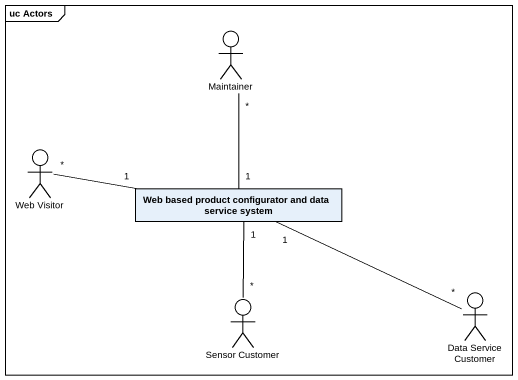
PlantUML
@startuml
mainframe uc Actors
allowmixing
hide circle
hide empty members
actor Maintainer
actor "Web Visitor" as Web_Visitor
class "Web based product configurator and data service system" as Web_based_product
actor "Sensor Customer" as Sensor_Customer
actor "Data Service Customer" as Data_Service_Customer
Maintainer "*" -- "1" Web_based_product
Web_Visitor "*" -right- "1" Web_based_product
Web_based_product "1" -- "*" Sensor_Customer
Web_based_product "1" -right- "*" Data_Service_Customer
@enduml
